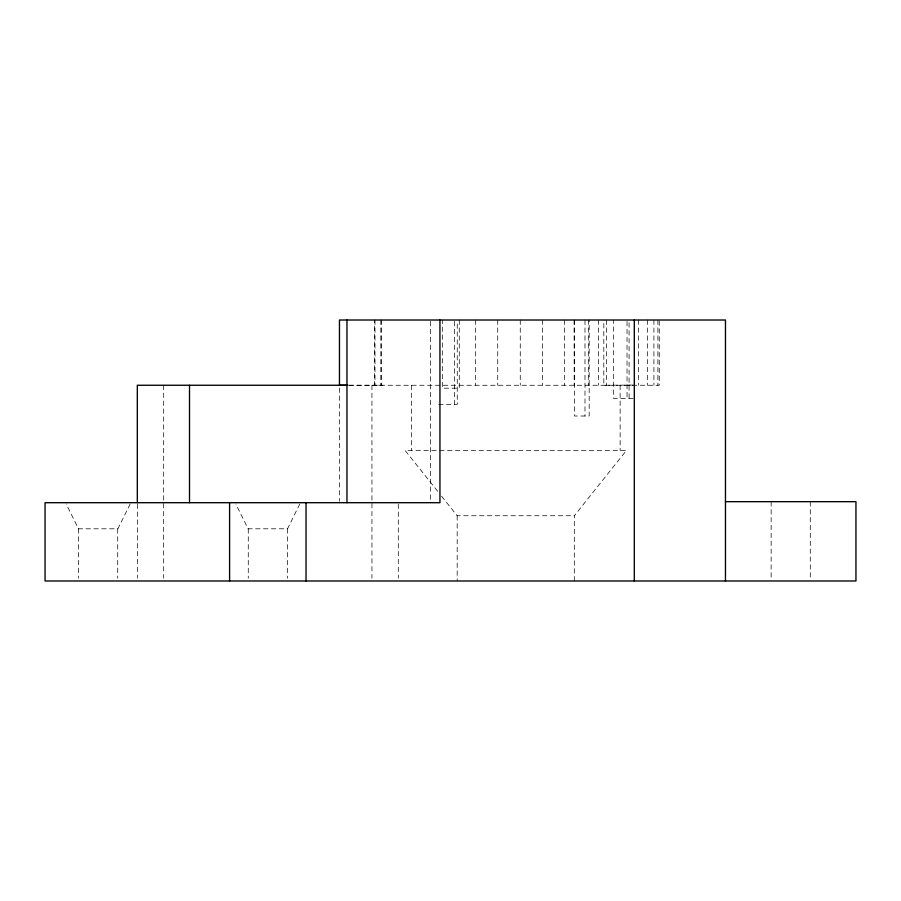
<?xml version="1.0" encoding="UTF-8"?>
<svg xmlns="http://www.w3.org/2000/svg" width="901" height="901" viewBox="0 0 901 901"><rect width="100%" height="100%" fill="white"/><g stroke="black" fill="none" stroke-linecap="round" stroke-linejoin="round"><path stroke-width="0.68" stroke-dasharray="4.5 3.38" d="M130.183 503.941L117.885 528.797L78.455 528.797L66.167 503.941M299.819 503.941L287.532 528.797L248.102 528.797L235.803 503.941M574.309 580.987L574.309 515.744L626.375 450.5L405.123 450.5L438.089 491.822M633.189 385.065L603.816 385.256L603.816 320.013M349.295 385.245L382.801 385.256M348.698 385.256L659.25 385.256L659.25 320.013M633.189 398.546L613.682 398.546L613.682 320.013M438.573 404.358L457.257 404.358L457.257 322.783M441.558 496.169L457.179 515.744L574.309 515.744M629.089 385.065L630.159 385.256M574.421 320.013L574.421 416.014L589.175 416.014L589.175 320.013M574.083 320.013L574.185 385.256M810.281 501.677L810.281 578.205M771.143 501.677L771.143 578.205M657.91 320.013L657.91 385.256M653.923 320.013L653.923 385.256M647.357 320.013L647.357 385.256M638.336 320.013L638.336 385.256M629.089 322.772L629.089 398.546M627.04 321.409L627.04 398.546M620.136 385.256L620.136 450.5M606.553 320.013L606.553 385.256M598.591 320.013L598.591 385.256M588.308 320.013L588.308 385.256M584.986 320.013L584.986 416.014M564.431 320.013L564.431 385.256M542.672 320.013L542.672 385.256M520.26 320.013L520.26 385.256M497.735 320.013L497.735 385.256M475.683 320.013L475.683 385.256M459.285 320.013L459.285 388.196L442.312 388.196L442.312 320.013M457.179 515.744L457.179 580.987M454.622 321.409L454.622 404.358M430.61 321.409L430.61 501.181M411.352 385.256L411.352 450.5M398.298 504.098L398.298 578.194M381.247 320.013L381.247 385.256M380.909 320.013L380.909 385.211L379.017 385.256L374.568 385.211L374.568 320.013M374.985 320.013L374.985 385.256M371.944 385.256L371.944 578.194M339.463 388.049L339.463 501.294M287.363 528.797L287.363 578.239M248.271 528.797L248.271 578.239M163.689 385.256L163.689 578.194M137.324 504.098L137.324 578.194M117.716 528.797L117.716 578.239M78.624 528.797L78.624 578.239"/><path stroke-width="1.35" d="M347.887 385.245L339.463 385.256L339.463 320.013L725.463 320.013L725.463 580.987M347.302 385.256L137.324 385.256L137.324 502.702M725.463 501.677L855.95 501.677L855.95 580.987L45.05 580.987L45.05 502.702L439.947 502.702L439.947 320.013M634.304 320.013L634.304 580.987M346.964 320.013L346.964 502.702M306.036 502.702L306.036 580.987M229.597 502.702L229.597 580.987M189.514 385.256L189.514 502.702"/></g></svg>
